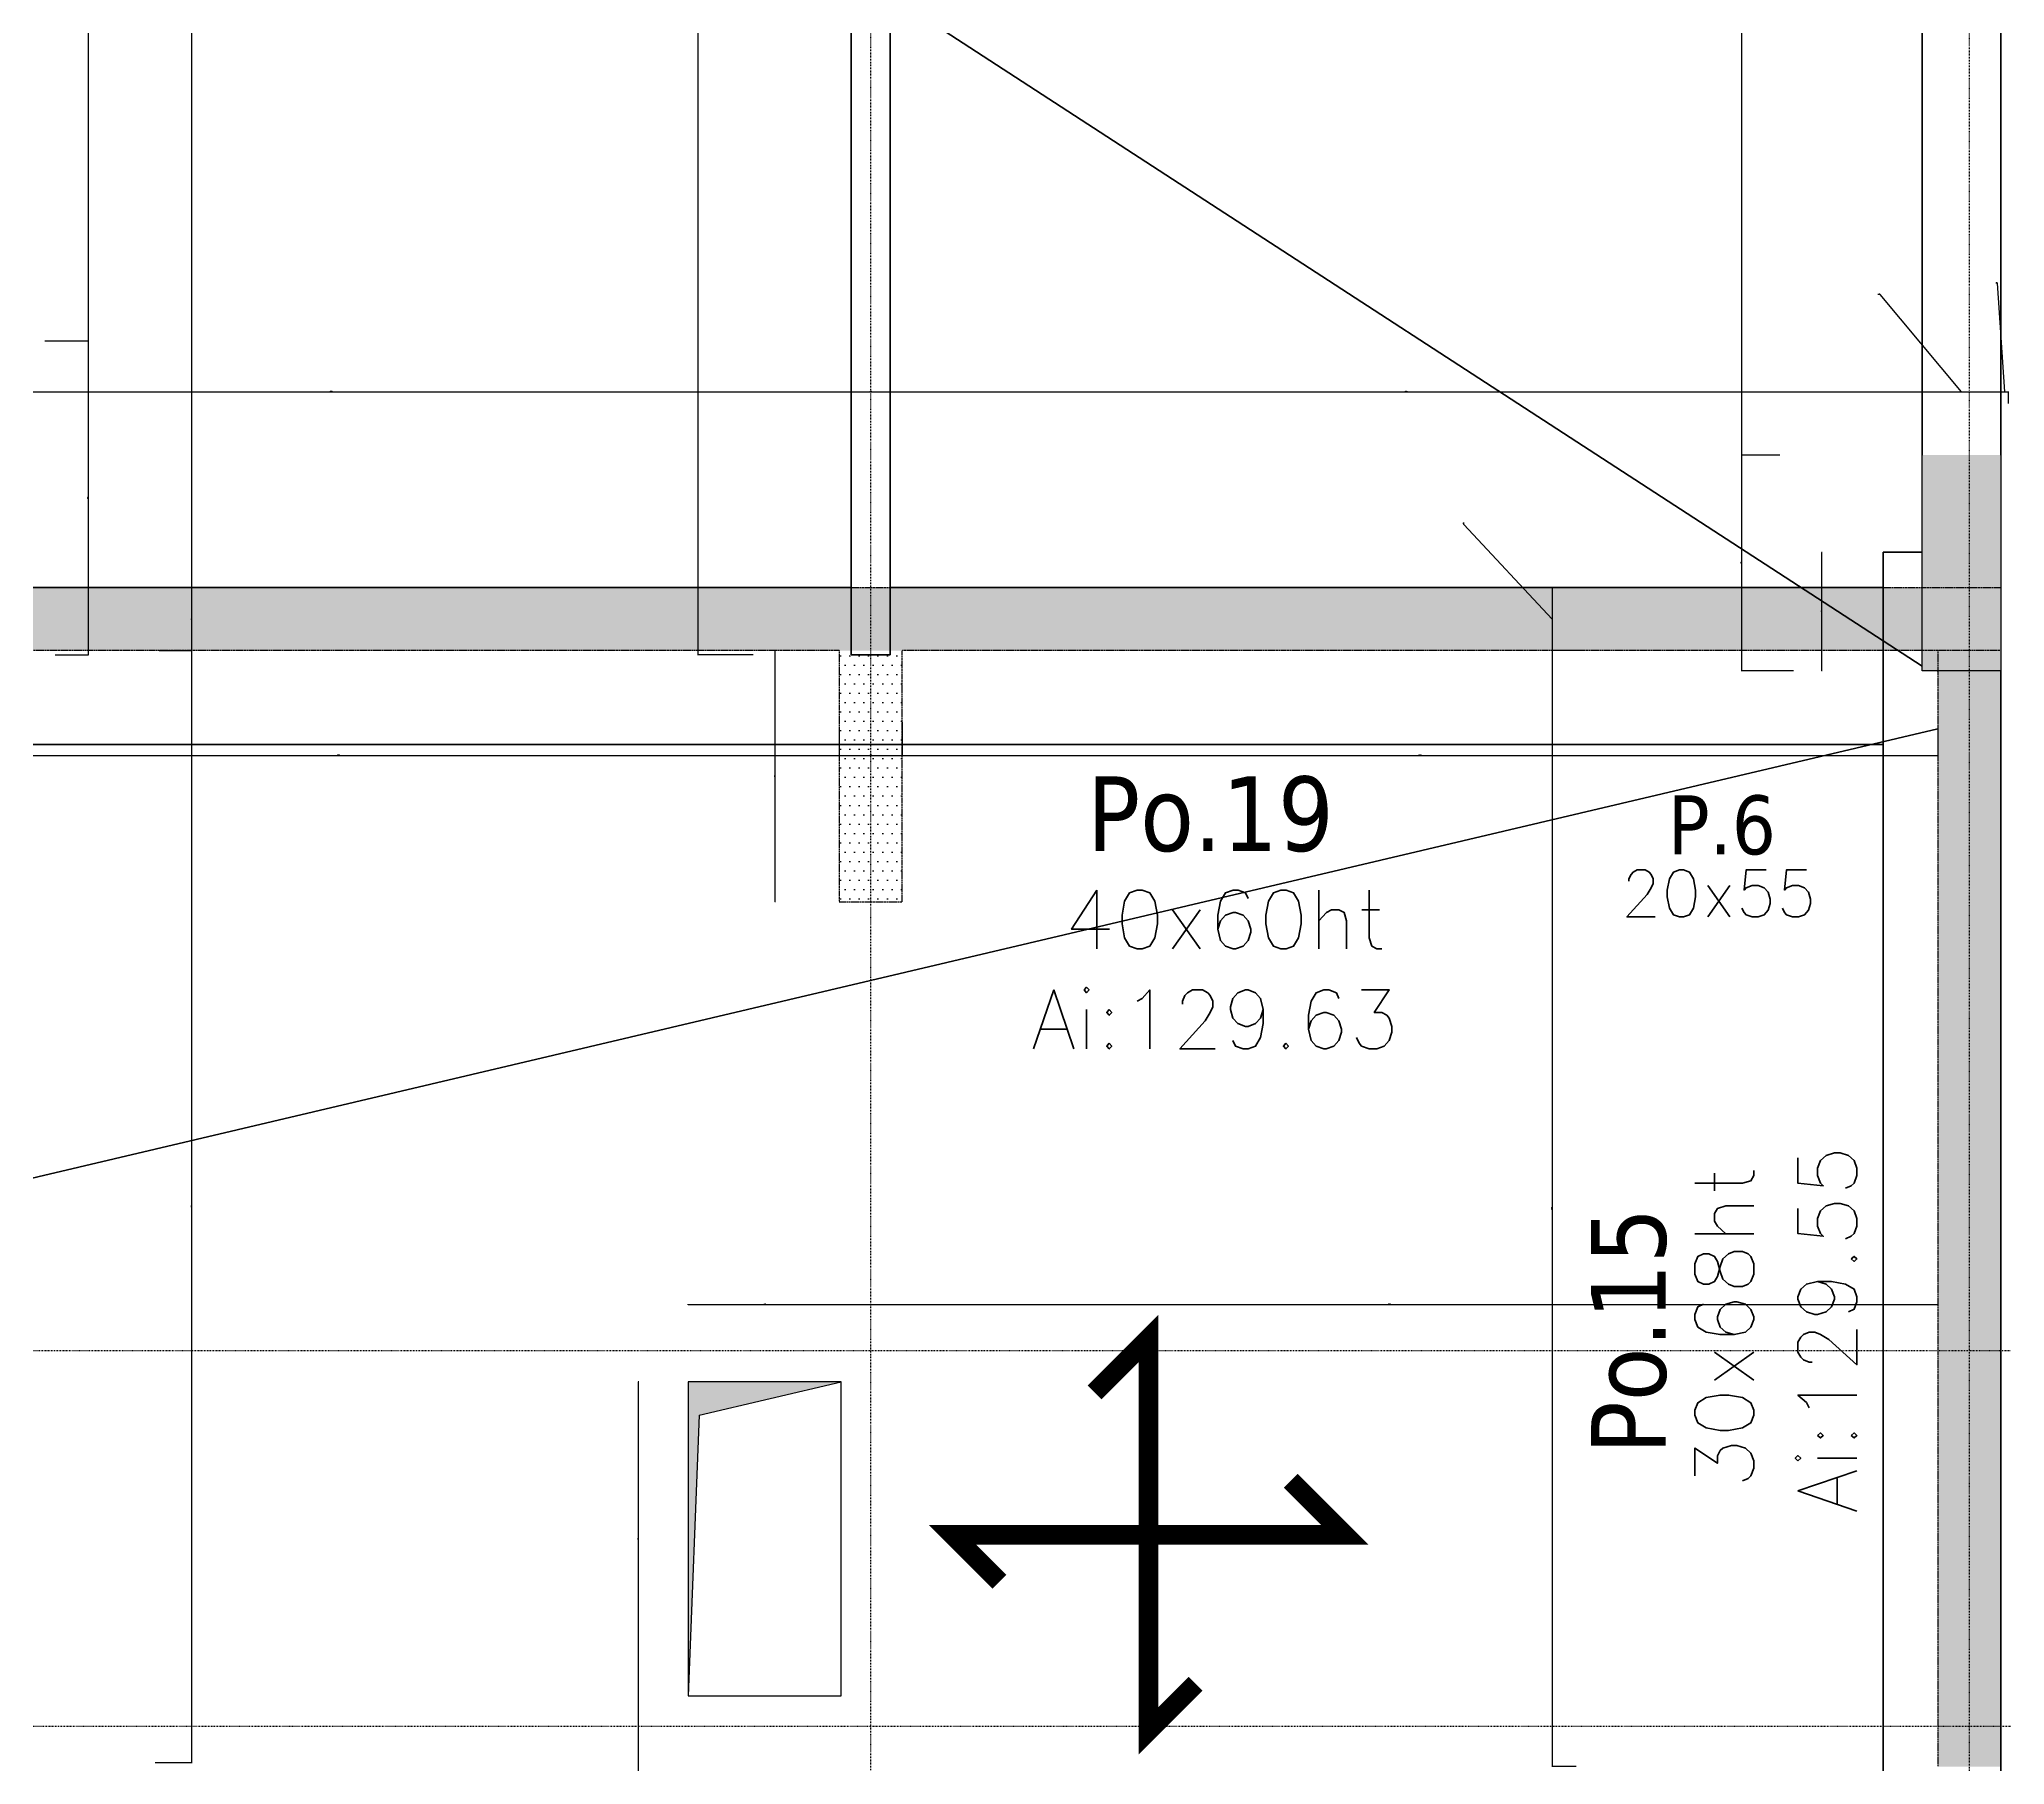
# Model space of a CAD drawing. Extents: x -12912 to 27386, y 1818 to 8189.
# Drawn here: x 1826 to 2327, y 6630 to 7070 of the extents above; entities that cross this region are included whole.
import ezdxf

# ---------------------------------------------------------------- set-up
doc = ezdxf.new("R2010")
doc.units = 0
doc.header["$MEASUREMENT"] = 0
for name, pattern in [('CACHE2', [4.7625, 3.175, -1.5875]), ('GrDotted', [0.4, 0.1, -0.1, 0.1, -0.1]), ('GrFeatureAxis', [0.85, 0.25, -0.2, 0.1, -0.2, 0.1]), ('STRICHPUNKT2_S11', [0.9, 0.7, -0.1, 0, -0.1])]:
    doc.linetypes.add(name, pattern=pattern)
doc.layers.get('0').update_dxf_attribs({"linetype": 'CONTINUOUS'})
doc.layers.get('DEFPOINTS').update_dxf_attribs({"linetype": 'CONTINUOUS'})
for name, color, linetype in [('K_ENT_M_Building_Coffrage PH Sous sol', 7, 'CONTINUOUS'), ('STR_AXES_REPERE', 1, 'CONTINUOUS'), ('STR_COTATION', 1, 'CONTINUOUS'), ('STR_RESV_DALLE', 11, 'CONTINUOUS'), ('STR_SURCH', 9, 'CACHE2'), ('STR_TXT', 102, 'CONTINUOUS')]:
    doc.layers.add(name, color=color, linetype=linetype)
for name, color, linetype, lineweight in [('STR_AXES', 4, 'STRICHPUNKT2_S11', 25), ('STR_dob_dalles', 130, 'CONTINUOUS', 35), ('STR_POUTRES', 102, 'CONTINUOUS', 35), ('STR_VOILES', 6, 'CONTINUOUS', 70)]:
    doc.layers.add(name, color=color, linetype=linetype, lineweight=lineweight)
doc.styles.add('EPAIS', font='TAHOMA.TTF')
doc.styles.add('FIN', font='romans.shx')
doc.styles.add('GrDimensions', font='simplex.shx')
doc.dimstyles.new('GrDimensions', dxfattribs={"dimtxt": 0.09, "dimasz": 0.05, "dimexe": 0.07, "dimexo": 0, "dimgap": 0.05, "dimtad": 1, "dimzin": 0, "dimdsep": 46, "dimtxsty": 'GrDimensions', "dimblk": 'ARCHTICK', "dimblk1": 'ARCHTICK', "dimblk2": 'ARCHTICK', "dimcen": 0.09, "dimadec": 0, "dimazin": 0, "dimtfac": 1, "dimtdec": 4, "dimtmove": 0, "dimatfit": 3, "dimldrblk": 'OPEN30', "dimfxl": 0, "dimtolj": 1, "dimtzin": 0, "dimarcsym": 0})
doc.dimstyles.new('nOVO', dxfattribs={"dimscale": 1.3, "dimtxt": 0.09, "dimasz": 0.05, "dimexe": 0.07, "dimexo": 0, "dimgap": 0.05, "dimtad": 1, "dimzin": 0, "dimdsep": 46, "dimtxsty": 'GrDimensions', "dimblk": 'ARCHTICK', "dimcen": 0.09, "dimadec": 0, "dimazin": 0, "dimtfac": 1, "dimtmove": 0, "dimatfit": 3, "dimldrblk": 'OPEN30', "dimfxl": 0, "dimtolj": 1, "dimtzin": 0, "dimarcsym": 0})
doc.dimstyles.new('Novo_MALKO', dxfattribs={"dimscale": 1.3, "dimtxt": 0.09, "dimasz": 0.05, "dimexe": 0.07, "dimexo": 0, "dimgap": 0.05, "dimtad": 1, "dimdec": 0, "dimlfac": 100, "dimzin": 0, "dimdsep": 46, "dimtxsty": 'GrDimensions', "dimblk": 'ARCHTICK', "dimcen": 0.09, "dimadec": 0, "dimazin": 0, "dimtfac": 1, "dimtdec": 0, "dimtmove": 0, "dimatfit": 3, "dimldrblk": 'OPEN30', "dimfxl": 0, "dimtolj": 1, "dimtzin": 0, "dimarcsym": 0})
pattern_1 = [(0, (5243.0074, 5883.9378), (1.190625, 2.38125), [0, -2.38125])]

# ---------------------------------------------------------------- blocks, each defined once
blk = doc.blocks.new('_ArchTick')
at = {"color": 0, "linetype": 'ByBlock', "const_width": 0.15}
blk.add_lwpolyline([(-0.5, -0.5), (0.5, 0.5)], dxfattribs=at)
blk = doc.blocks.new('*D162')
at = {"layer": 'DEFPOINTS', "color": 0, "linetype": 'Continuous'}
for p in [(2033.36, 6979.94), (1768.36, 6976.98), (2033.36, 6976.98)]:
    blk.add_point(p, dxfattribs=at)
at = {"layer": 'STR_COTATION', "color": 0, "linetype": 'Continuous', "lineweight": -2}
for p, q in [((1768.36, 6976.98), (1768.36, 6980.03)), ((1768.36, 6979.94), (2033.36, 6979.94)), ((2033.36, 6976.98), (2033.36, 6980.03))]:
    blk.add_line(p, q, dxfattribs=at)
at = {"layer": 'STR_COTATION', "color": 0, "linetype": 'Continuous', "lineweight": -2, "xscale": 0.065, "yscale": 0.065, "zscale": 0.065, "rotation": 180}
blk.add_blockref('_ArchTick', (1768.36, 6979.94), dxfattribs=at)
at = {"layer": 'STR_COTATION', "color": 0, "linetype": 'Continuous', "lineweight": -2, "xscale": 0.065, "yscale": 0.065, "zscale": 0.065}
blk.add_blockref('_ArchTick', (2033.36, 6979.94), dxfattribs=at)
at = {"layer": 'STR_COTATION', "color": 0, "linetype": 'Continuous', "lineweight": -3, "insert": (1900.86, 6980.06), "char_height": 0.117, "attachment_point": 5, "style": 'GrDimensions'}
blk.add_mtext('\\A1;265.00', dxfattribs=at)
blk = doc.blocks.new('_Open30')
at = {"color": 0, "linetype": 'ByBlock', "lineweight": -2}
for p, q in [((-1, 0.3), (0, 0)), ((0, 0), (-1, -0.3)), ((0, 0), (-1, 0))]:
    blk.add_line(p, q, dxfattribs=at)
blk = doc.blocks.new('*D163')
at = {"layer": 'DEFPOINTS', "color": 0, "linetype": 'Continuous'}
for p in [(2043.36, 6979.94), (2033.36, 6976.98), (2043.36, 6976.98)]:
    blk.add_point(p, dxfattribs=at)
at = {"layer": 'STR_COTATION', "color": 0, "linetype": 'Continuous', "lineweight": -2}
for p, q in [((2033.36, 6976.98), (2033.36, 6980.03)), ((2033.36, 6979.94), (2043.36, 6979.94)), ((2043.36, 6976.98), (2043.36, 6980.03))]:
    blk.add_line(p, q, dxfattribs=at)
at = {"layer": 'STR_COTATION', "color": 0, "linetype": 'Continuous', "lineweight": -2, "xscale": 0.065, "yscale": 0.065, "zscale": 0.065, "rotation": 180}
blk.add_blockref('_ArchTick', (2033.36, 6979.94), dxfattribs=at)
at = {"layer": 'STR_COTATION', "color": 0, "linetype": 'Continuous', "lineweight": -2, "xscale": 0.065, "yscale": 0.065, "zscale": 0.065}
blk.add_blockref('_ArchTick', (2043.36, 6979.94), dxfattribs=at)
at = {"layer": 'STR_COTATION', "color": 0, "linetype": 'Continuous', "lineweight": -3, "insert": (2038.36, 6980.06), "char_height": 0.117, "attachment_point": 5, "style": 'GrDimensions'}
blk.add_mtext('\\A1;1000', dxfattribs=at)
blk = doc.blocks.new('*D164')
at = {"layer": 'DEFPOINTS', "color": 0, "linetype": 'Continuous'}
for p in [(2306.36, 6979.94), (2043.36, 6976.98), (2306.36, 6976.98)]:
    blk.add_point(p, dxfattribs=at)
at = {"layer": 'STR_COTATION', "color": 0, "linetype": 'Continuous', "lineweight": -2}
for p, q in [((2043.36, 6976.98), (2043.36, 6980.03)), ((2043.36, 6979.94), (2306.36, 6979.94)), ((2306.36, 6976.98), (2306.36, 6980.03))]:
    blk.add_line(p, q, dxfattribs=at)
at = {"layer": 'STR_COTATION', "color": 0, "linetype": 'Continuous', "lineweight": -2, "xscale": 0.065, "yscale": 0.065, "zscale": 0.065, "rotation": 180}
blk.add_blockref('_ArchTick', (2043.36, 6979.94), dxfattribs=at)
at = {"layer": 'STR_COTATION', "color": 0, "linetype": 'Continuous', "lineweight": -2, "xscale": 0.065, "yscale": 0.065, "zscale": 0.065}
blk.add_blockref('_ArchTick', (2306.36, 6979.94), dxfattribs=at)
at = {"layer": 'STR_COTATION', "color": 0, "linetype": 'Continuous', "lineweight": -3, "insert": (2174.86, 6980.06), "char_height": 0.117, "attachment_point": 5, "style": 'GrDimensions'}
blk.add_mtext('\\A1;263.00', dxfattribs=at)
blk = doc.blocks.new('*D165')
at = {"layer": 'DEFPOINTS', "color": 0, "linetype": 'Continuous'}
for p in [(2326.36, 6979.94), (2306.36, 6976.98), (2326.36, 6976.98)]:
    blk.add_point(p, dxfattribs=at)
at = {"layer": 'STR_COTATION', "color": 0, "linetype": 'Continuous', "lineweight": -2}
for p, q in [((2295.61, 7004.71), (2295.06, 7004.71)), ((2316.36, 6979.94), (2295.61, 7004.71)), ((2306.36, 6976.98), (2306.36, 6980.03)), ((2306.36, 6979.94), (2326.36, 6979.94)), ((2326.36, 6976.98), (2326.36, 6980.03))]:
    blk.add_line(p, q, dxfattribs=at)
at = {"layer": 'STR_COTATION', "color": 0, "linetype": 'Continuous', "lineweight": -2, "xscale": 0.065, "yscale": 0.065, "zscale": 0.065, "rotation": 180}
blk.add_blockref('_ArchTick', (2306.36, 6979.94), dxfattribs=at)
at = {"layer": 'STR_COTATION', "color": 0, "linetype": 'Continuous', "lineweight": -2, "xscale": 0.065, "yscale": 0.065, "zscale": 0.065}
blk.add_blockref('_ArchTick', (2326.36, 6979.94), dxfattribs=at)
at = {"layer": 'STR_COTATION', "color": 0, "linetype": 'Continuous', "lineweight": -3, "insert": (2295.34, 7004.83), "char_height": 0.117, "attachment_point": 5, "style": 'GrDimensions'}
blk.add_mtext('\\A1;2000', dxfattribs=at)
blk = doc.blocks.new('*D166')
at = {"layer": 'DEFPOINTS', "color": 0, "linetype": 'Continuous'}
for p in [(2328.36, 6979.94), (2326.36, 6976.98), (2328.36, 6976.98)]:
    blk.add_point(p, dxfattribs=at)
at = {"layer": 'STR_COTATION', "color": 0, "linetype": 'Continuous', "lineweight": -2}
for p, q in [((2325.54, 7007.58), (2325.11, 7007.58)), ((2327.36, 6979.94), (2325.54, 7007.58)), ((2326.36, 6976.98), (2326.36, 6980.03)), ((2326.36, 6979.94), (2328.36, 6979.94)), ((2328.36, 6976.98), (2328.36, 6980.03))]:
    blk.add_line(p, q, dxfattribs=at)
at = {"layer": 'STR_COTATION', "color": 0, "linetype": 'Continuous', "lineweight": -2, "xscale": 0.065, "yscale": 0.065, "zscale": 0.065, "rotation": 180}
blk.add_blockref('_ArchTick', (2326.36, 6979.94), dxfattribs=at)
at = {"layer": 'STR_COTATION', "color": 0, "linetype": 'Continuous', "lineweight": -2, "xscale": 0.065, "yscale": 0.065, "zscale": 0.065}
blk.add_blockref('_ArchTick', (2328.36, 6979.94), dxfattribs=at)
at = {"layer": 'STR_COTATION', "color": 0, "linetype": 'Continuous', "lineweight": -3, "insert": (2325.32, 7007.71), "char_height": 0.117, "attachment_point": 5, "style": 'GrDimensions'}
blk.add_mtext('\\A1;200', dxfattribs=at)
blk = doc.blocks.new('*D236')
at = {"layer": 'DEFPOINTS', "color": 0, "linetype": 'Continuous'}
for p in [(1775.12, 6893.48), (2030.36, 6894.47), (2030.36, 6887.26)]:
    blk.add_point(p, dxfattribs=at)
at = {"layer": 'STR_COTATION', "color": 0, "linetype": 'Continuous', "lineweight": -2}
for p, q in [((1775.12, 6893.48), (1775.12, 6887.17)), ((2030.36, 6894.47), (2030.36, 6887.17)), ((1775.12, 6887.26), (2030.36, 6887.26))]:
    blk.add_line(p, q, dxfattribs=at)
at = {"layer": 'STR_COTATION', "color": 0, "linetype": 'Continuous', "lineweight": -2, "xscale": 0.065, "yscale": 0.065, "zscale": 0.065, "rotation": 180}
blk.add_blockref('_ArchTick', (1775.12, 6887.26), dxfattribs=at)
at = {"layer": 'STR_COTATION', "color": 0, "linetype": 'Continuous', "lineweight": -2, "xscale": 0.065, "yscale": 0.065, "zscale": 0.065}
blk.add_blockref('_ArchTick', (2030.36, 6887.26), dxfattribs=at)
at = {"layer": 'STR_COTATION', "color": 0, "linetype": 'Continuous', "lineweight": -3, "insert": (1902.74, 6887.39), "char_height": 0.117, "attachment_point": 5, "style": 'GrDimensions'}
blk.add_mtext('\\A1;255.24', dxfattribs=at)
blk = doc.blocks.new('*D237')
at = {"layer": 'DEFPOINTS', "color": 0, "linetype": 'Continuous'}
for p in [(2030.36, 6894.47), (2046.36, 6895.77), (2046.36, 6887.26)]:
    blk.add_point(p, dxfattribs=at)
at = {"layer": 'STR_COTATION', "color": 0, "linetype": 'Continuous', "lineweight": -2}
for p, q in [((2030.36, 6894.47), (2030.36, 6887.17)), ((2046.36, 6895.77), (2046.36, 6887.17)), ((2030.36, 6887.26), (2046.36, 6887.26))]:
    blk.add_line(p, q, dxfattribs=at)
at = {"layer": 'STR_COTATION', "color": 0, "linetype": 'Continuous', "lineweight": -2, "xscale": 0.065, "yscale": 0.065, "zscale": 0.065, "rotation": 180}
blk.add_blockref('_ArchTick', (2030.36, 6887.26), dxfattribs=at)
at = {"layer": 'STR_COTATION', "color": 0, "linetype": 'Continuous', "lineweight": -2, "xscale": 0.065, "yscale": 0.065, "zscale": 0.065}
blk.add_blockref('_ArchTick', (2046.36, 6887.26), dxfattribs=at)
at = {"layer": 'STR_COTATION', "color": 0, "linetype": 'Continuous', "lineweight": -3, "insert": (2038.36, 6887.39), "char_height": 0.117, "attachment_point": 5, "style": 'GrDimensions'}
blk.add_mtext('\\A1;1600', dxfattribs=at)
blk = doc.blocks.new('*D238')
at = {"layer": 'DEFPOINTS', "color": 0, "linetype": 'Continuous'}
for p in [(2046.36, 6895.77), (2310.36, 6895.11), (2310.36, 6887.26)]:
    blk.add_point(p, dxfattribs=at)
at = {"layer": 'STR_COTATION', "color": 0, "linetype": 'Continuous', "lineweight": -2}
for p, q in [((2046.36, 6895.77), (2046.36, 6887.17)), ((2310.36, 6895.11), (2310.36, 6887.17)), ((2046.36, 6887.26), (2310.36, 6887.26))]:
    blk.add_line(p, q, dxfattribs=at)
at = {"layer": 'STR_COTATION', "color": 0, "linetype": 'Continuous', "lineweight": -2, "xscale": 0.065, "yscale": 0.065, "zscale": 0.065, "rotation": 180}
blk.add_blockref('_ArchTick', (2046.36, 6887.26), dxfattribs=at)
at = {"layer": 'STR_COTATION', "color": 0, "linetype": 'Continuous', "lineweight": -2, "xscale": 0.065, "yscale": 0.065, "zscale": 0.065}
blk.add_blockref('_ArchTick', (2310.36, 6887.26), dxfattribs=at)
at = {"layer": 'STR_COTATION', "color": 0, "linetype": 'Continuous', "lineweight": -3, "insert": (2178.36, 6887.39), "char_height": 0.117, "attachment_point": 5, "style": 'GrDimensions'}
blk.add_mtext('\\A1;264.00', dxfattribs=at)
blk = doc.blocks.new('*D277')
at = {"layer": 'DEFPOINTS', "color": 0, "linetype": 'Continuous'}
for p in [(1857.04, 6913.98), (1865.35, 6913.98), (1855.98, 6630.59)]:
    blk.add_point(p, dxfattribs=at)
at = {"layer": 'STR_COTATION', "color": 0, "linetype": 'Continuous', "lineweight": -2}
for p, q in [((1857.04, 6913.98), (1865.44, 6913.98)), ((1865.35, 6630.59), (1865.35, 6913.98)), ((1855.98, 6630.59), (1865.44, 6630.59))]:
    blk.add_line(p, q, dxfattribs=at)
at = {"layer": 'STR_COTATION', "color": 0, "linetype": 'Continuous', "lineweight": -2, "xscale": 0.065, "yscale": 0.065, "zscale": 0.065}
for p, rotation in [((1865.35, 6913.98), 90), ((1865.35, 6630.59), 270)]:
    blk.add_blockref('_ArchTick', p, dxfattribs=dict(at, rotation=rotation))
at = {"layer": 'STR_COTATION', "color": 0, "linetype": 'Continuous', "lineweight": -3, "insert": (1865.22, 6772.28), "char_height": 0.117, "attachment_point": 5, "rotation": 90, "style": 'GrDimensions'}
blk.add_mtext('\\A1;283.39', dxfattribs=at)
blk = doc.blocks.new('*D278')
at = {"layer": 'DEFPOINTS', "color": 0, "linetype": 'Continuous'}
for p in [(1856.25, 6930.01), (1865.35, 6930.01), (1857.04, 6913.98)]:
    blk.add_point(p, dxfattribs=at)
at = {"layer": 'STR_COTATION', "color": 0, "linetype": 'Continuous', "lineweight": -2}
for p, q in [((1856.25, 6930.01), (1865.44, 6930.01)), ((1865.35, 6913.98), (1865.35, 6930.01)), ((1857.04, 6913.98), (1865.44, 6913.98))]:
    blk.add_line(p, q, dxfattribs=at)
at = {"layer": 'STR_COTATION', "color": 0, "linetype": 'Continuous', "lineweight": -2, "xscale": 0.065, "yscale": 0.065, "zscale": 0.065}
for p, rotation in [((1865.35, 6930.01), 90), ((1865.35, 6913.98), 270)]:
    blk.add_blockref('_ArchTick', p, dxfattribs=dict(at, rotation=rotation))
at = {"layer": 'STR_COTATION', "color": 0, "linetype": 'Continuous', "lineweight": -3, "insert": (1865.22, 6922), "char_height": 0.117, "attachment_point": 5, "rotation": 90, "style": 'GrDimensions'}
blk.add_mtext('\\A1;1603', dxfattribs=at)
blk = doc.blocks.new('*D285')
at = {"layer": 'DEFPOINTS', "color": 0, "linetype": 'Continuous'}
for p in [(2220.34, 6929.98), (2212.06, 6913.98), (2220.34, 6913.98)]:
    blk.add_point(p, dxfattribs=at)
at = {"layer": 'STR_COTATION', "color": 0, "linetype": 'Continuous', "lineweight": -2}
for p, q in [((2189.52, 6946.1), (2189.52, 6946.62)), ((2212.06, 6921.98), (2189.52, 6946.1)), ((2220.34, 6929.98), (2211.97, 6929.98)), ((2212.06, 6929.98), (2212.06, 6913.98)), ((2220.34, 6913.98), (2211.97, 6913.98))]:
    blk.add_line(p, q, dxfattribs=at)
at = {"layer": 'STR_COTATION', "color": 0, "linetype": 'Continuous', "lineweight": -2, "xscale": 0.065, "yscale": 0.065, "zscale": 0.065}
for p, rotation in [((2212.06, 6929.98), 90), ((2212.06, 6913.98), 270)]:
    blk.add_blockref('_ArchTick', p, dxfattribs=dict(at, rotation=rotation))
at = {"layer": 'STR_COTATION', "color": 0, "linetype": 'Continuous', "lineweight": -3, "insert": (2189.39, 6946.36), "char_height": 0.117, "attachment_point": 5, "rotation": 90, "style": 'GrDimensions'}
blk.add_mtext('\\A1;1600', dxfattribs=at)
blk = doc.blocks.new('*D286')
at = {"layer": 'DEFPOINTS', "color": 0, "linetype": 'Continuous'}
for p in [(2220.34, 6913.98), (2212.06, 6629.59), (2218.14, 6629.59)]:
    blk.add_point(p, dxfattribs=at)
at = {"layer": 'STR_COTATION', "color": 0, "linetype": 'Continuous', "lineweight": -2}
for p, q in [((2220.34, 6913.98), (2211.97, 6913.98)), ((2212.06, 6913.98), (2212.06, 6629.59)), ((2218.14, 6629.59), (2211.97, 6629.59))]:
    blk.add_line(p, q, dxfattribs=at)
at = {"layer": 'STR_COTATION', "color": 0, "linetype": 'Continuous', "lineweight": -2, "xscale": 0.065, "yscale": 0.065, "zscale": 0.065}
for p, rotation in [((2212.06, 6913.98), 90), ((2212.06, 6629.59), 270)]:
    blk.add_blockref('_ArchTick', p, dxfattribs=dict(at, rotation=rotation))
at = {"layer": 'STR_COTATION', "color": 0, "linetype": 'Continuous', "lineweight": -3, "insert": (2211.93, 6771.78), "char_height": 0.117, "attachment_point": 5, "rotation": 90, "style": 'GrDimensions'}
blk.add_mtext('\\A1;284.39', dxfattribs=at)
blk = doc.blocks.new('*D438')
at = {"layer": 'DEFPOINTS', "color": 0, "linetype": 'Continuous'}
for p in [(2260.3, 7417.92), (2260.3, 6963.81), (2270.09, 6963.81)]:
    blk.add_point(p, dxfattribs=at)
at = {"layer": 'STR_COTATION', "color": 0, "linetype": 'Continuous', "lineweight": -2}
for p, q in [((2260.3, 7417.92), (2260.4, 7417.92)), ((2260.3, 7417.92), (2260.3, 6963.81)), ((2270.09, 6963.81), (2260.21, 6963.81))]:
    blk.add_line(p, q, dxfattribs=at)
at = {"layer": 'STR_COTATION', "color": 0, "linetype": 'Continuous', "lineweight": -2, "xscale": 0.065, "yscale": 0.065, "zscale": 0.065}
for p, rotation in [((2260.3, 7417.92), 90), ((2260.3, 6963.81), 270)]:
    blk.add_blockref('_ArchTick', p, dxfattribs=dict(at, rotation=rotation))
at = {"layer": 'STR_COTATION', "color": 0, "linetype": 'Continuous', "lineweight": -3, "insert": (2260.18, 7190.86), "char_height": 0.117, "attachment_point": 5, "rotation": 90, "style": 'GrDimensions'}
blk.add_mtext('\\A1;454.11', dxfattribs=at)
blk = doc.blocks.new('*D439')
at = {"layer": 'DEFPOINTS', "color": 0, "linetype": 'Continuous'}
for p in [(2270.09, 6963.81), (2260.3, 6908.81), (2273.5, 6908.81)]:
    blk.add_point(p, dxfattribs=at)
at = {"layer": 'STR_COTATION', "color": 0, "linetype": 'Continuous', "lineweight": -2}
for p, q in [((2270.09, 6963.81), (2260.21, 6963.81)), ((2260.3, 6963.81), (2260.3, 6908.81)), ((2273.5, 6908.81), (2260.21, 6908.81))]:
    blk.add_line(p, q, dxfattribs=at)
at = {"layer": 'STR_COTATION', "color": 0, "linetype": 'Continuous', "lineweight": -2, "xscale": 0.065, "yscale": 0.065, "zscale": 0.065}
for p, rotation in [((2260.3, 6963.81), 90), ((2260.3, 6908.81), 270)]:
    blk.add_blockref('_ArchTick', p, dxfattribs=dict(at, rotation=rotation))
at = {"layer": 'STR_COTATION', "color": 0, "linetype": 'Continuous', "lineweight": -3, "insert": (2260.18, 6936.31), "char_height": 0.117, "attachment_point": 5, "rotation": 90, "style": 'GrDimensions'}
blk.add_mtext('\\A1;5500', dxfattribs=at)
blk = doc.blocks.new('*D440')
at = {"layer": 'DEFPOINTS', "color": 0, "linetype": 'Continuous'}
for p in [(2008.39, 7417.92), (1994.33, 6912.92), (2008.39, 6912.92)]:
    blk.add_point(p, dxfattribs=at)
at = {"layer": 'STR_COTATION', "color": 0, "linetype": 'Continuous', "lineweight": -2}
for p, q in [((2008.39, 7417.92), (1994.24, 7417.92)), ((1994.33, 7417.92), (1994.33, 6912.92)), ((2008.39, 6912.92), (1994.24, 6912.92))]:
    blk.add_line(p, q, dxfattribs=at)
at = {"layer": 'STR_COTATION', "color": 0, "linetype": 'Continuous', "lineweight": -2, "xscale": 0.065, "yscale": 0.065, "zscale": 0.065}
for p, rotation in [((1994.33, 7417.92), 90), ((1994.33, 6912.92), 270)]:
    blk.add_blockref('_ArchTick', p, dxfattribs=dict(at, rotation=rotation))
at = {"layer": 'STR_COTATION', "color": 0, "linetype": 'Continuous', "lineweight": -3, "insert": (1994.21, 7165.42), "char_height": 0.117, "attachment_point": 5, "rotation": 90, "style": 'GrDimensions'}
blk.add_mtext('\\A1;505.00', dxfattribs=at)
blk = doc.blocks.new('*D442')
at = {"layer": 'DEFPOINTS', "color": 0, "linetype": 'Continuous'}
for p in [(1838.92, 7417.92), (1827.93, 6992.92), (1838.92, 6992.92)]:
    blk.add_point(p, dxfattribs=at)
at = {"layer": 'STR_COTATION', "color": 0, "linetype": 'Continuous', "lineweight": -2}
for p, q in [((1838.92, 7417.92), (1838.83, 7417.92)), ((1838.92, 7417.92), (1838.92, 6992.92)), ((1827.93, 6992.92), (1839.01, 6992.92))]:
    blk.add_line(p, q, dxfattribs=at)
at = {"layer": 'STR_COTATION', "color": 0, "linetype": 'Continuous', "lineweight": -2, "xscale": 0.065, "yscale": 0.065, "zscale": 0.065}
for p, rotation in [((1838.92, 7417.92), 90), ((1838.92, 6992.92), 270)]:
    blk.add_blockref('_ArchTick', p, dxfattribs=dict(at, rotation=rotation))
at = {"layer": 'STR_COTATION', "color": 0, "linetype": 'Continuous', "lineweight": -3, "insert": (1838.8, 7205.42), "char_height": 0.117, "attachment_point": 5, "rotation": 90, "style": 'GrDimensions'}
blk.add_mtext('\\A1;425.00', dxfattribs=at)
blk = doc.blocks.new('*D443')
at = {"layer": 'DEFPOINTS', "color": 0, "linetype": 'Continuous'}
for p in [(1827.93, 6992.92), (1830.5, 6912.92), (1838.92, 6912.92)]:
    blk.add_point(p, dxfattribs=at)
at = {"layer": 'STR_COTATION', "color": 0, "linetype": 'Continuous', "lineweight": -2}
for p, q in [((1827.93, 6992.92), (1839.01, 6992.92)), ((1838.92, 6992.92), (1838.92, 6912.92)), ((1830.5, 6912.92), (1839.01, 6912.92))]:
    blk.add_line(p, q, dxfattribs=at)
at = {"layer": 'STR_COTATION', "color": 0, "linetype": 'Continuous', "lineweight": -2, "xscale": 0.065, "yscale": 0.065, "zscale": 0.065}
for p, rotation in [((1838.92, 6992.92), 90), ((1838.92, 6912.92), 270)]:
    blk.add_blockref('_ArchTick', p, dxfattribs=dict(at, rotation=rotation))
at = {"layer": 'STR_COTATION', "color": 0, "linetype": 'Continuous', "lineweight": -3, "insert": (1838.8, 6952.92), "char_height": 0.117, "attachment_point": 5, "rotation": 90, "style": 'GrDimensions'}
blk.add_mtext('\\A1;8000', dxfattribs=at)
blk = doc.blocks.new('*D663')
at = {"layer": 'DEFPOINTS', "color": 0, "ltscale": 4.5}
for p in [(1979.17, 6647.59), (1991.86, 6647.59), (1977.26, 6508.64)]:
    blk.add_point(p, dxfattribs=at)
at = {"layer": 'STR_COTATION', "color": 0, "lineweight": -2, "ltscale": 4.5}
for p, q in [((1979.26, 6647.59), (1979.08, 6647.59)), ((1979.17, 6508.64), (1979.17, 6647.59)), ((1979.08, 6508.64), (1979.26, 6508.64))]:
    blk.add_line(p, q, dxfattribs=at)
at = {"layer": 'STR_COTATION', "color": 0, "lineweight": -2, "ltscale": 4.5, "xscale": 0.065, "yscale": 0.065, "zscale": 0.065}
for p, rotation in [((1979.17, 6647.59), 90), ((1979.17, 6508.64), 270)]:
    blk.add_blockref('_ArchTick', p, dxfattribs=dict(at, rotation=rotation))
at = {"layer": 'STR_COTATION', "color": 0, "ltscale": 4.5, "insert": (1979.04, 6578.11), "char_height": 0.117, "attachment_point": 5, "rotation": 90, "style": 'GrDimensions'}
blk.add_mtext('\\A1;138.95', dxfattribs=at)
blk = doc.blocks.new('*D664')
at = {"layer": 'DEFPOINTS', "color": 0, "ltscale": 4.5}
for p in [(1979.17, 6727.59), (1991.86, 6727.59), (1991.86, 6647.59)]:
    blk.add_point(p, dxfattribs=at)
at = {"layer": 'STR_COTATION', "color": 0, "lineweight": -2, "ltscale": 4.5}
for p, q in [((1979.26, 6727.59), (1979.08, 6727.59)), ((1979.17, 6647.59), (1979.17, 6727.59)), ((1979.26, 6647.59), (1979.08, 6647.59))]:
    blk.add_line(p, q, dxfattribs=at)
at = {"layer": 'STR_COTATION', "color": 0, "lineweight": -2, "ltscale": 4.5, "xscale": 0.065, "yscale": 0.065, "zscale": 0.065}
for p, rotation in [((1979.17, 6727.59), 90), ((1979.17, 6647.59), 270)]:
    blk.add_blockref('_ArchTick', p, dxfattribs=dict(at, rotation=rotation))
at = {"layer": 'STR_COTATION', "color": 0, "ltscale": 4.5, "insert": (1979.04, 6687.59), "char_height": 0.117, "attachment_point": 5, "rotation": 90, "style": 'GrDimensions'}
blk.add_mtext('\\A1;8000', dxfattribs=at)
blk = doc.blocks.new('*D665')
at = {"layer": 'DEFPOINTS', "color": 0, "ltscale": 4.5}
for p in [(2030.86, 6747.34), (1991.86, 6727.59), (2030.86, 6727.59)]:
    blk.add_point(p, dxfattribs=at)
at = {"layer": 'STR_COTATION', "color": 0, "lineweight": -2, "ltscale": 4.5}
for p, q in [((1991.86, 6747.25), (1991.86, 6747.44)), ((1991.86, 6747.34), (2030.86, 6747.34)), ((2030.86, 6747.25), (2030.86, 6747.44))]:
    blk.add_line(p, q, dxfattribs=at)
at = {"layer": 'STR_COTATION', "color": 0, "lineweight": -2, "ltscale": 4.5, "xscale": 0.065, "yscale": 0.065, "zscale": 0.065, "rotation": 180}
blk.add_blockref('_ArchTick', (1991.86, 6747.34), dxfattribs=at)
at = {"layer": 'STR_COTATION', "color": 0, "lineweight": -2, "ltscale": 4.5, "xscale": 0.065, "yscale": 0.065, "zscale": 0.065}
blk.add_blockref('_ArchTick', (2030.86, 6747.34), dxfattribs=at)
at = {"layer": 'STR_COTATION', "color": 0, "ltscale": 4.5, "insert": (2011.36, 6747.47), "char_height": 0.117, "attachment_point": 5, "style": 'GrDimensions'}
blk.add_mtext('\\A1;3900', dxfattribs=at)
blk = doc.blocks.new('*D666')
at = {"layer": 'DEFPOINTS', "color": 0, "ltscale": 4.5}
for p in [(2014.03, 6913.98), (2030.36, 6913.98), (2030.36, 6849.98)]:
    blk.add_point(p, dxfattribs=at)
at = {"layer": 'STR_COTATION', "color": 0, "lineweight": -2, "ltscale": 4.5}
for p, q in [((2014.12, 6913.98), (2013.93, 6913.98)), ((2014.03, 6849.98), (2014.03, 6913.98)), ((2014.12, 6849.98), (2013.93, 6849.98))]:
    blk.add_line(p, q, dxfattribs=at)
at = {"layer": 'STR_COTATION', "color": 0, "lineweight": -2, "ltscale": 4.5, "xscale": 0.065, "yscale": 0.065, "zscale": 0.065}
for p, rotation in [((2014.03, 6913.98), 90), ((2014.03, 6849.98), 270)]:
    blk.add_blockref('_ArchTick', p, dxfattribs=dict(at, rotation=rotation))
at = {"layer": 'STR_COTATION', "color": 0, "ltscale": 4.5, "insert": (2013.9, 6881.98), "char_height": 0.117, "attachment_point": 5, "rotation": 90, "style": 'GrDimensions'}
blk.add_mtext('\\A1;6400', dxfattribs=at)
blk = doc.blocks.new('*D667')
at = {"layer": 'DEFPOINTS', "color": 0, "ltscale": 4.5}
for p in [(2310.36, 6747.34), (2030.86, 6727.59), (2310.36, 6723.79)]:
    blk.add_point(p, dxfattribs=at)
at = {"layer": 'STR_COTATION', "color": 0, "lineweight": -2, "ltscale": 4.5}
for p, q in [((2030.86, 6747.25), (2030.86, 6747.44)), ((2030.86, 6747.34), (2310.36, 6747.34)), ((2310.36, 6747.25), (2310.36, 6747.44))]:
    blk.add_line(p, q, dxfattribs=at)
at = {"layer": 'STR_COTATION', "color": 0, "lineweight": -2, "ltscale": 4.5, "xscale": 0.065, "yscale": 0.065, "zscale": 0.065, "rotation": 180}
blk.add_blockref('_ArchTick', (2030.86, 6747.34), dxfattribs=at)
at = {"layer": 'STR_COTATION', "color": 0, "lineweight": -2, "ltscale": 4.5, "xscale": 0.065, "yscale": 0.065, "zscale": 0.065}
blk.add_blockref('_ArchTick', (2310.36, 6747.34), dxfattribs=at)
at = {"layer": 'STR_COTATION', "color": 0, "ltscale": 4.5, "insert": (2170.61, 6747.47), "char_height": 0.117, "attachment_point": 5, "style": 'GrDimensions'}
blk.add_mtext('\\A1;279.50', dxfattribs=at)
blk = doc.blocks.new('*D834')
at = {"layer": 'DEFPOINTS', "color": 0, "ltscale": 4.5}
for p in [(2280.78, 6939.01), (2296.36, 6939.01), (2306.36, 6908.81)]:
    blk.add_point(p, dxfattribs=at)
at = {"layer": 'STR_COTATION', "color": 0, "lineweight": -2, "ltscale": 4.5}
for p, q in [((2280.87, 6939.01), (2280.69, 6939.01)), ((2280.78, 6908.81), (2280.78, 6939.01)), ((2280.87, 6908.81), (2280.69, 6908.81))]:
    blk.add_line(p, q, dxfattribs=at)
at = {"layer": 'STR_COTATION', "color": 0, "lineweight": -2, "ltscale": 4.5, "xscale": 0.065, "yscale": 0.065, "zscale": 0.065}
for p, rotation in [((2280.78, 6939.01), 90), ((2280.78, 6908.81), 270)]:
    blk.add_blockref('_ArchTick', p, dxfattribs=dict(at, rotation=rotation))
at = {"layer": 'STR_COTATION', "color": 0, "ltscale": 4.5, "insert": (2280.66, 6923.91), "char_height": 0.117, "attachment_point": 5, "rotation": 90, "style": 'GrDimensions'}
blk.add_mtext('\\A1;3020', dxfattribs=at)
blk = doc.blocks.new('*D911')
at = {"layer": 'DEFPOINTS', "color": 0, "linetype": 'Continuous'}
for p in [(1792.07, 7418.02), (1865.35, 7418.02), (1792.07, 6930.01)]:
    blk.add_point(p, dxfattribs=at)
at = {"layer": 'STR_COTATION', "color": 0, "linetype": 'Continuous', "lineweight": -2}
for p, q in [((1865.25, 7418.02), (1865.44, 7418.02)), ((1865.35, 6930.01), (1865.35, 7418.02)), ((1865.25, 6930.01), (1865.44, 6930.01))]:
    blk.add_line(p, q, dxfattribs=at)
at = {"layer": 'STR_COTATION', "color": 0, "linetype": 'Continuous', "lineweight": -2, "xscale": 0.065, "yscale": 0.065, "zscale": 0.065}
for p, rotation in [((1865.35, 7418.02), 90), ((1865.35, 6930.01), 270)]:
    blk.add_blockref('_ArchTick', p, dxfattribs=dict(at, rotation=rotation))
at = {"layer": 'STR_COTATION', "color": 0, "linetype": 'Continuous', "lineweight": -3, "insert": (1865.22, 7174.01), "char_height": 0.117, "attachment_point": 5, "rotation": 90, "style": 'GrDimensions'}
blk.add_mtext('\\A1;488.00', dxfattribs=at)

msp = doc.modelspace()

# ---------------------------------------------------------------- hatches: boundary and pattern name
at = {"layer": 'STR_AXES_REPERE', "linetype": 'Continuous'}
msp.add_hatch(color=256, dxfattribs=at).paths.add_polyline_path([(2306.361, 6908.81), (2306.361, 6963.81), (2326.361, 6963.81), (2326.361, 6908.81)])
at = {"layer": 'STR_SURCH', "linetype": 'Continuous'}
h = msp.add_hatch(dxfattribs=at)
h.set_pattern_fill('DOTS', color=256, scale=1.5, style=0)
h.set_pattern_definition(pattern_1)
h.paths.add_polyline_path([(1757.073, 6913.98), (2326.36, 6913.98), (2326.36, 6929.98), (1757.073, 6929.98)])
h = msp.add_hatch(dxfattribs=at)
h.set_pattern_fill('DOTS', color=256, scale=1.5, style=0)
h.set_pattern_definition(pattern_1)
h.paths.add_polyline_path([(2046.36, 6913.98), (2030.36, 6913.98), (2030.36, 6849.98), (2046.36, 6849.98)])
h = msp.add_hatch(dxfattribs=at)
h.set_pattern_fill('DOTS', color=256, scale=1.5, style=0)
h.set_pattern_definition(pattern_1)
h.paths.add_polyline_path([(2326.36, 6629.588), (2326.36, 6913.98), (2310.36, 6913.98), (2310.36, 6629.588)])

# ---------------------------------------------------------------- linework, layer by layer
at = {"color": 1, "linetype": 'ByBlock', "const_width": 5}
for points in [[(2109.171, 6688.674), (2109.171, 6738.674), (2095.418, 6724.92)], [(2109.171, 6688.674), (2159.171, 6688.674), (2145.418, 6702.427)], [(2071.162, 6676.683), (2059.171, 6688.674), (2109.171, 6688.674)], [(2121.162, 6650.665), (2109.171, 6638.674), (2109.171, 6688.674)]]:
    msp.add_lwpolyline(points, dxfattribs=at)
at = {"layer": 'K_ENT_M_Building_Coffrage PH Sous sol', "color": 7, "linetype": 'GrFeatureAxis'}
msp.add_lwpolyline([(1350.99, 6735.625), (5461.894, 6735.625)], dxfattribs=at)
at = {"layer": 'STR_AXES', "linetype": 'GrFeatureAxis'}
for p, q in [((2318.36, 5522.963), (2318.36, 8122.963)), ((2038.36, 5622.963), (2038.36, 8022.963)), ((-1309.741, 6639.914), (7906.576, 6639.914))]:
    msp.add_line(p, q, dxfattribs=at)
at = {"layer": 'STR_AXES_REPERE', "linetype": 'Continuous'}
for p, q in [((2306.361, 6908.81), (2306.361, 6963.81)), ((2326.361, 6963.81), (2326.361, 6908.81)), ((2326.361, 6908.81), (2306.361, 6908.81))]:
    msp.add_line(p, q, dxfattribs=at)
at = {"layer": 'STR_dob_dalles', "linetype": 'Continuous', "lineweight": 35}
for p, q in [((1946.106, 7144.092), (2306.36, 6910.004)), ((2310.36, 6894.004), (1011.245, 6587.926))]:
    msp.add_line(p, q, dxfattribs=at)
at = {"layer": 'STR_POUTRES', "linetype": 'Continuous'}
for p, q in [((2296.361, 6378.81), (2296.361, 6939.014)), ((2296.361, 6939.014), (2306.361, 6939.014)), ((1783.36, 6930.014), (2033.36, 6930.014)), ((2043.36, 6930.014), (2296.361, 6930.014)), ((2326.361, 6908.81), (2326.361, 6408.655)), ((2296.361, 6890.014), (1783.36, 6890.014))]:
    msp.add_line(p, q, dxfattribs=at)
at = {"layer": 'STR_RESV_DALLE', "linetype": 'Continuous'}
for p, q in [((1991.86, 6727.589), (1991.86, 6647.589)), ((2030.86, 6727.589), (1991.86, 6727.589)), ((2030.86, 6727.589), (1991.86, 6727.589)), ((1991.86, 6727.589), (1991.86, 6647.589)), ((2030.86, 6727.589), (1991.86, 6727.589)), ((1991.86, 6727.589), (1991.86, 6647.589)), ((1994.668, 6719.133), (2030.86, 6727.589)), ((1994.668, 6719.133), (2030.86, 6727.589)), ((2030.86, 6647.589), (2030.86, 6727.589)), ((2030.86, 6647.589), (2030.86, 6727.589)), ((2030.86, 6647.589), (2030.86, 6727.589)), ((1994.668, 6719.133), (1991.86, 6647.589)), ((1994.668, 6719.133), (1991.86, 6647.589)), ((1991.86, 6647.589), (2030.86, 6647.589)), ((1991.86, 6647.589), (2030.86, 6647.589)), ((1991.86, 6647.589), (2030.86, 6647.589))]:
    msp.add_line(p, q, dxfattribs=at)
for points in [[(1991.86, 6647.589), (1994.668, 6719.133), (1991.86, 6727.589)], [(1991.86, 6727.589), (1991.86, 6727.589), (1994.668, 6719.133), (2030.86, 6727.589)], [(1991.86, 6647.589), (1994.668, 6719.133), (1991.86, 6727.589)], [(1991.86, 6727.589), (1991.86, 6727.589), (1994.668, 6719.133), (2030.86, 6727.589)]]:
    msp.add_solid(points, dxfattribs=at)
at = {"layer": 'STR_SURCH', "linetype": 'GrDotted', "ltscale": 0.25}
for p, q in [((2033.36, 6930.014), (2043.36, 6930.014)), ((2030.36, 6849.98), (2046.36, 6849.98))]:
    msp.add_line(p, q, dxfattribs=at)
at = {"layer": 'STR_SURCH', "linetype": 'GrDotted', "ltscale": 0.5}
msp.add_line((2296.361, 6930.014), (2326.361, 6930.014), dxfattribs=at)
at = {"layer": 'STR_SURCH', "linetype": 'GrDotted'}
for p, q in [((2030.36, 6913.98), (1775.122, 6913.98)), ((2030.36, 6913.98), (2030.36, 6849.98)), ((2046.36, 6849.98), (2046.36, 6913.98)), ((2326.36, 6913.98), (2046.36, 6913.98)), ((2310.36, 6913.98), (2310.36, 6629.588))]:
    msp.add_line(p, q, dxfattribs=at)
at = {"layer": 'STR_SURCH', "linetype": 'GrDotted', "ltscale": 0.003286}
msp.add_line((2310.36, 6908.679), (2310.36, 6908.81), dxfattribs=at)
at = {"layer": 'STR_VOILES', "linetype": 'Continuous'}
for p, q in [((2326.361, 7436.014), (2326.362, 6963.81)), ((2033.36, 6912.916), (2033.36, 7417.916)), ((2043.36, 7417.916), (2043.36, 6912.916)), ((2306.36, 6963.81), (2306.358, 7417.916)), ((2043.36, 6912.916), (2033.36, 6912.916))]:
    msp.add_line(p, q, dxfattribs=at)

# ---------------------------------------------------------------- texts
at = {"layer": 'STR_TXT', "linetype": 'Continuous', "attachment_point": 1}
for s, insert, char_height, style in [('Po.19', (2093.535, 6881.906), 19, 'EPAIS'), ('40x60ht', (2087.636, 6852.948), 15, 'FIN'), ('Ai:129.63', (2079.247, 6827.482), 15, 'FIN')]:
    msp.add_mtext(s, dxfattribs=dict(at, insert=insert, char_height=char_height, style=style))
at = {"layer": 'STR_TXT', "linetype": 'Continuous', "lineweight": -3, "attachment_point": 1}
for s, insert, char_height, style in [(' P.6', (2235.887, 6877.069), 15, 'EPAIS'), ('20x55', (2229.557, 6858.091), 12, 'FIN')]:
    msp.add_mtext(s, dxfattribs=dict(at, insert=insert, char_height=char_height, style=style))
at = {"layer": 'STR_TXT', "linetype": 'Continuous', "attachment_point": 1, "rotation": 90}
for s, insert, char_height, style in [('Ai:129.55', (2274.684, 6694.034), 15, 'FIN'), ('30x68ht', (2248.421, 6700.453), 15, 'FIN'), ('Po.15', (2221.97, 6709.177), 19, 'EPAIS')]:
    msp.add_mtext(s, dxfattribs=dict(at, insert=insert, char_height=char_height, style=style))

# ---------------------------------------------------------------- dimensions: what is measured, and where the dimension line sits
at = {"layer": 'STR_COTATION', "linetype": 'Continuous', "lineweight": -3}
dim = msp.add_linear_dim(base=(1865.345, 7418.015), p1=(1792.073, 6930.014), p2=(1792.073, 7418.015), angle=90, dimstyle='nOVO', dxfattribs=at)
dim.commit()
dim.dimension.update_dxf_attribs({"geometry": '*D911', "text_midpoint": (1865.222, 7174.015)})
for base, p1, p2, override, picture, middle in [((1838.922, 6992.916), (1838.922, 7417.916), (1827.932, 6992.916), {"dimscale": 1.3, "dimtmove": 1}, '*D442', (1838.798, 7205.416)), ((1994.334, 6912.916), (2008.39, 7417.916), (2008.39, 6912.916), {"dimscale": 1.3}, '*D440', (1994.211, 7165.416)), ((2260.304, 6963.81), (2260.304, 7417.916), (2270.088, 6963.81), {"dimscale": 1.3, "dimtmove": 1}, '*D438', (2260.181, 7190.863)), ((1838.922, 6912.916), (1827.932, 6992.916), (1830.498, 6912.916), {"dimscale": 1.3, "dimdec": 0, "dimlfac": 100, "dimzin": 0, "dimtmove": 1}, '*D443', (1838.798, 6952.916)), ((2260.304, 6908.81), (2270.088, 6963.81), (2273.505, 6908.81), {"dimscale": 1.3, "dimdec": 0, "dimlfac": 100, "dimzin": 0, "dimtmove": 1}, '*D439', (2260.181, 6936.31)), ((1865.345, 6930.014), (1857.035, 6913.98), (1856.245, 6930.014), {"dimscale": 1.3, "dimdec": 0, "dimlfac": 100, "dimzin": 0, "dimtmove": 1}, '*D278', (1865.222, 6921.997)), ((1865.345, 6913.98), (1855.978, 6630.588), (1857.035, 6913.98), {"dimscale": 1.3}, '*D277', (1865.222, 6772.284)), ((2212.057, 6629.588), (2220.336, 6913.98), (2218.139, 6629.588), {"dimscale": 1.3, "dimtmove": 1}, '*D286', (2211.934, 6771.784))]:
    dim = msp.add_linear_dim(base=base, p1=p1, p2=p2, angle=90, dimstyle='GrDimensions', override=override, dxfattribs=at)
    dim.commit()
    dim.dimension.update_dxf_attribs({"geometry": picture, "text_midpoint": middle})
for base, p1, p2, picture, middle in [((2328.358, 6979.937), (2326.362, 6976.981), (2328.358, 6976.978), '*D166', (2325.473, 7007.583)), ((2326.362, 6979.937), (2306.36, 6976.981), (2326.362, 6976.981), '*D165', (2295.542, 7004.706))]:
    dim = msp.add_linear_dim(base=base, p1=p1, p2=p2, dimstyle='GrDimensions', override={"dimscale": 1.3, "dimdec": 0, "dimlfac": 100, "dimzin": 0, "dimtmove": 1}, dxfattribs=at)
    dim.commit()
    dim.dimension.update_dxf_attribs({"geometry": picture, "text_midpoint": middle, "dimtype": 160})
for base, p1, p2, override, picture, middle in [((2033.36, 6979.937), (1768.361, 6976.978), (2033.36, 6976.978), {"dimscale": 1.3, "dimtmove": 1}, '*D162', (1900.86, 6980.061)), ((2043.36, 6979.937), (2033.36, 6976.978), (2043.36, 6976.978), {"dimscale": 1.3, "dimdec": 0, "dimlfac": 100, "dimzin": 0, "dimtmove": 1}, '*D163', (2038.36, 6980.061)), ((2306.36, 6979.937), (2043.36, 6976.978), (2306.36, 6976.981), {"dimscale": 1.3, "dimtmove": 1}, '*D164', (2174.86, 6980.061)), ((2030.36, 6887.265), (1775.122, 6893.485), (2030.36, 6894.474), {"dimscale": 1.3, "dimtmove": 1}, '*D236', (1902.741, 6887.388)), ((2046.36, 6887.265), (2030.36, 6894.474), (2046.36, 6895.773), {"dimscale": 1.3, "dimdec": 0, "dimlfac": 100, "dimzin": 0, "dimtmove": 1}, '*D237', (2038.36, 6887.388)), ((2310.36, 6887.265), (2046.36, 6895.773), (2310.36, 6895.106), {"dimscale": 1.3, "dimtmove": 1}, '*D238', (2178.36, 6887.388))]:
    dim = msp.add_linear_dim(base=base, p1=p1, p2=p2, dimstyle='GrDimensions', override=override, dxfattribs=at)
    dim.commit()
    dim.dimension.update_dxf_attribs({"geometry": picture, "text_midpoint": middle})
dim = msp.add_linear_dim(base=(2212.057, 6913.98), p1=(2220.336, 6929.98), p2=(2220.336, 6913.98), angle=90, dimstyle='GrDimensions', override={"dimscale": 1.3, "dimtxt": 0.09, "dimasz": 0.05, "dimexe": 0.07, "dimexo": 0, "dimgap": 0.05, "dimtad": 1, "dimjust": 0, "dimtih": 0, "dimtoh": 0, "dimdec": 0, "dimlfac": 100, "dimrnd": 0, "dimzin": 0, "dimdsep": 46, "dimlunit": 2, "dimpost": '', "dimtxsty": 'GrDimensions', "dimblk": 'ArchTick', "dimblk1": 'ArchTick', "dimblk2": 'ArchTick', "dimsah": 0, "dimtsz": 0, "dimcen": 0.09, "dimdle": 0, "dimse1": 0, "dimse2": 0, "dimsd1": 0, "dimsd2": 0, "dimclrd": 0, "dimclre": 0, "dimclrt": 0, "dimaunit": 0, "dimadec": 0, "dimazin": 0, "dimtol": 0, "dimlim": 0, "dimtp": 0, "dimtm": 0, "dimtfac": 1, "dimtdec": 4, "dimtix": 0, "dimtofl": 1, "dimtmove": 1, "dimatfit": 3, "dimldrblk": 'Open30', "dimtvp": 0, "dimfrac": 0, "dimtolj": 1, "dimtzin": 0, "dimlwd": 65534, "dimlwe": 65534}, dxfattribs=at)
dim.commit()
dim.dimension.update_dxf_attribs({"geometry": '*D285', "text_midpoint": (2189.516, 6946.169), "dimtype": 160})
at = {"layer": 'STR_COTATION', "ltscale": 4.5}
dim = msp.add_linear_dim(base=(2280.784, 6939.014), p1=(2306.361, 6908.81), p2=(2296.361, 6939.014), angle=90, dimstyle='Novo_MALKO', dxfattribs=at)
dim.commit()
dim.dimension.update_dxf_attribs({"geometry": '*D834', "text_midpoint": (2280.784, 6923.912), "dimtype": 160})
for base, p1, p2, dimstyle, picture, middle in [((2014.025, 6913.98), (2030.36, 6849.98), (2030.36, 6913.98), 'Novo_MALKO', '*D666', (2013.902, 6881.98)), ((1979.167, 6647.589), (1977.255, 6508.637), (1991.86, 6647.589), 'nOVO', '*D663', (1979.043, 6578.113))]:
    dim = msp.add_linear_dim(base=base, p1=p1, p2=p2, angle=90, dimstyle=dimstyle, dxfattribs=at)
    dim.commit()
    dim.dimension.update_dxf_attribs({"geometry": picture, "text_midpoint": middle})
for base, p1, p2, dimstyle, picture, middle in [((2030.86, 6747.345), (1991.86, 6727.589), (2030.86, 6727.589), 'Novo_MALKO', '*D665', (2011.36, 6747.468)), ((2310.36, 6747.345), (2030.86, 6727.589), (2310.36, 6723.785), 'nOVO', '*D667', (2170.61, 6747.468))]:
    dim = msp.add_linear_dim(base=base, p1=p1, p2=p2, dimstyle=dimstyle, dxfattribs=at)
    dim.commit()
    dim.dimension.update_dxf_attribs({"geometry": picture, "text_midpoint": middle})
dim = msp.add_linear_dim(base=(1979.167, 6727.589), p1=(1991.86, 6647.589), p2=(1991.86, 6727.589), angle=90, dimstyle='Novo_MALKO', override={"dimtmove": 1}, dxfattribs=at)
dim.commit()
dim.dimension.update_dxf_attribs({"geometry": '*D664', "text_midpoint": (1979.043, 6687.589)})

doc.saveas('drawing.dxf')
